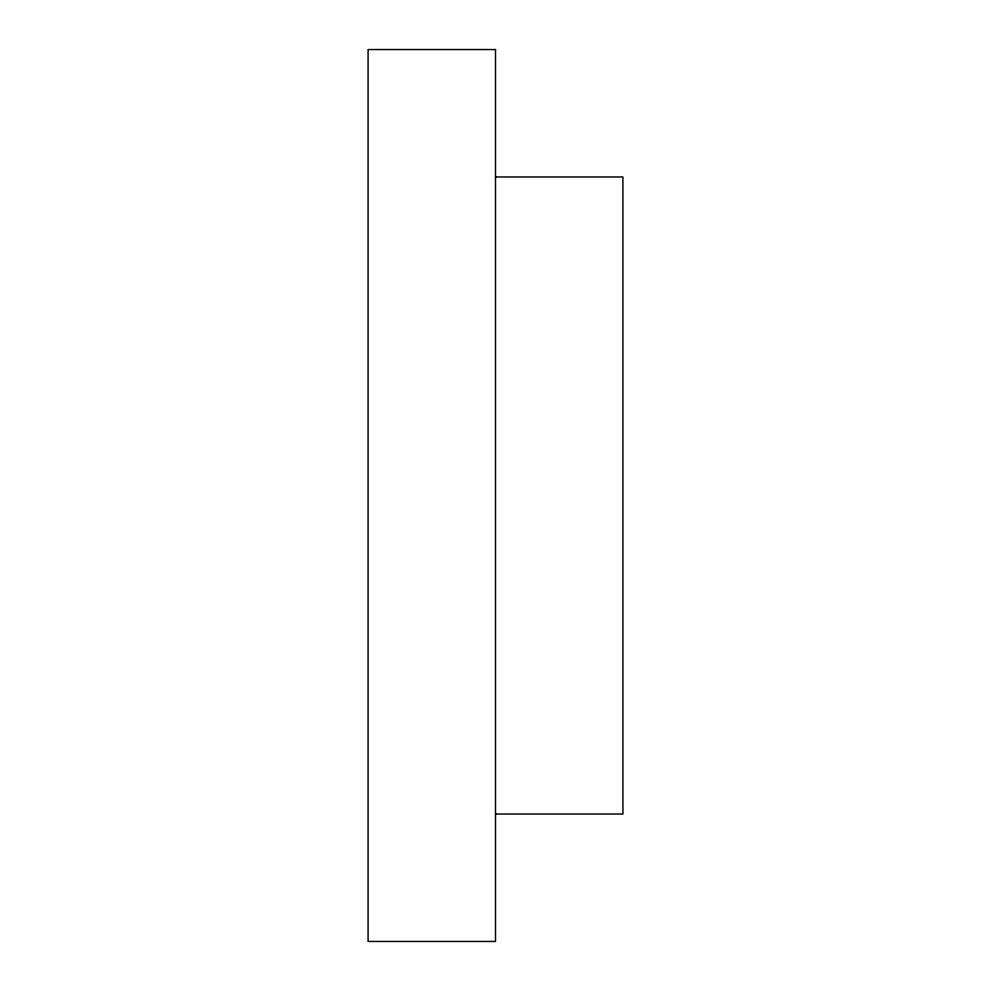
<?xml version="1.0" encoding="UTF-8"?>
<svg xmlns="http://www.w3.org/2000/svg" width="991" height="991" viewBox="0 0 991 991"><rect width="100%" height="100%" fill="white"/><g stroke="black" fill="none" stroke-linecap="round" stroke-linejoin="round"><path stroke-width="1.49" d="M495.5 176.968L622.918 176.968L622.918 814.032L495.5 814.032M495.5 49.55L368.082 49.55L368.082 941.45L495.5 941.45L495.5 49.55"/></g></svg>
